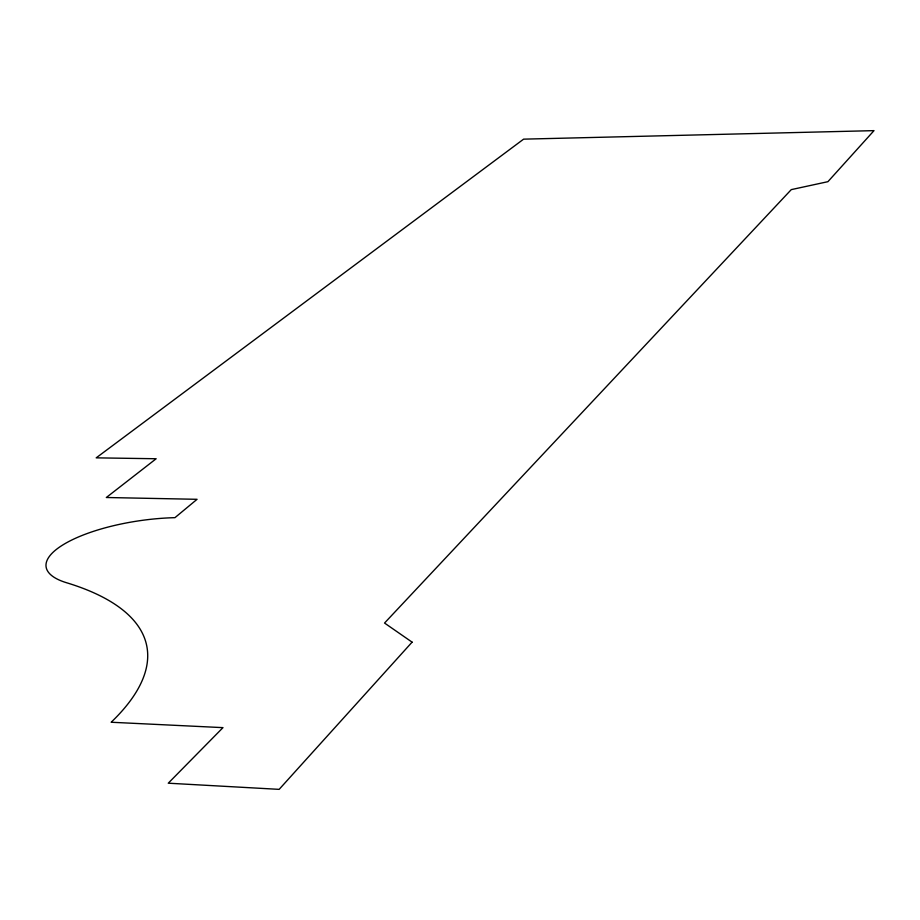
<?xml version="1.0" encoding="UTF-8"?>
<svg xmlns="http://www.w3.org/2000/svg" width="920" height="920" viewBox="0 0 920 920"><rect width="100%" height="100%" fill="white"/><g stroke="black" fill="none" stroke-linecap="round" stroke-linejoin="round"><path stroke-width="1.38" d="M412.091 642.148L279.151 789.36L168.268 783.196L222.973 727.639L111.17 722.246A414.402 142.957 -11.2 0 0 67.137 582.912A100.533 32.568 -8 0 1 63.56 544.49A100.533 32.568 -8 0 1 174.949 517.661L197.064 499.307L106.329 497.501L156.158 458.746L96.198 457.849L523.606 139.15L874 130.64L827.919 181.677L791.269 189.623L384.537 623.047L412.091 642.148"/></g></svg>
